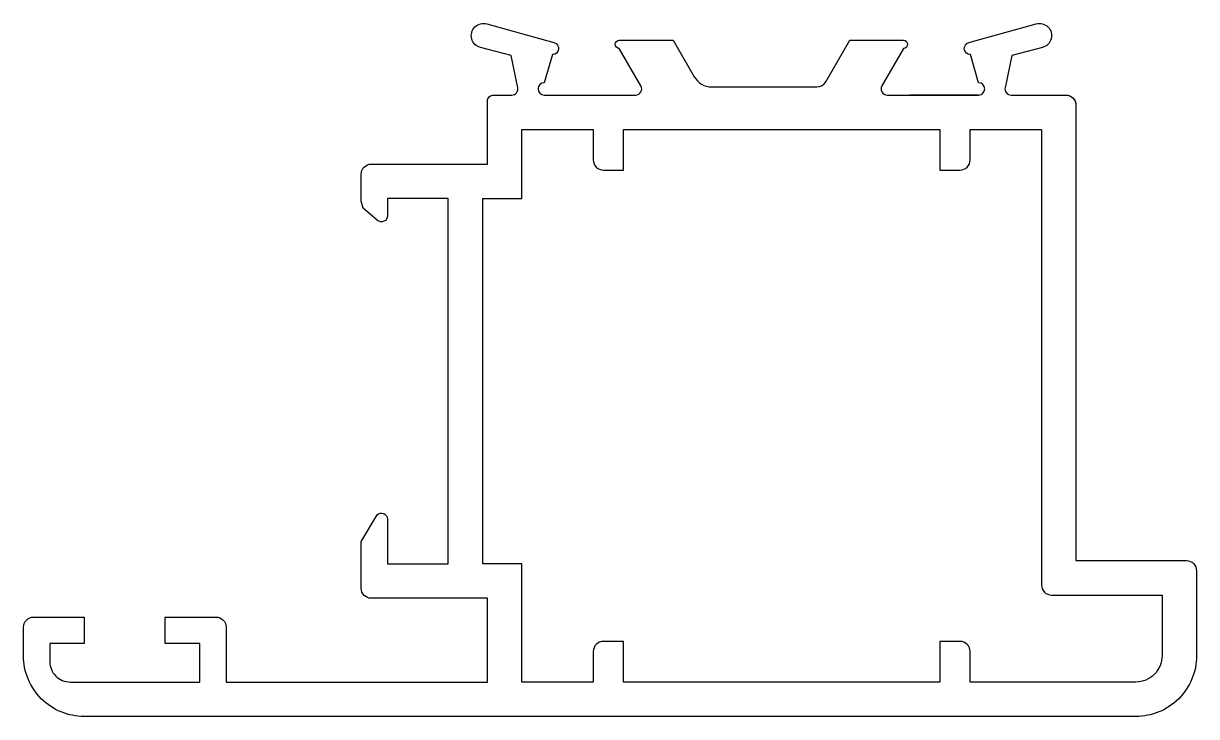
# Model space of a CAD drawing. Extents: x 359.3 to 417.2, y 207.9 to 242.1.
import ezdxf

# ---------------------------------------------------------------- set-up
doc = ezdxf.new("R2010")
doc.units = 0
doc.layers.add('ERCAN', color=220, linetype='CONTINUOUS')

msp = doc.modelspace()

# ---------------------------------------------------------------- linework, layer by layer
at = {"layer": 'ERCAN', "color": 7}
for points in [[(410.731, 238.541, -0.414214), (411.231, 238.041), (411.231, 215.585), (416.682, 215.585, -0.414214), (417.182, 215.085), (417.182, 210.898, -0.414214), (414.182, 207.898), (362.299, 207.898, -0.414214), (359.299, 210.898), (359.299, 212.298, -0.414214), (359.799, 212.798), (362.299, 212.798), (362.299, 211.498), (360.599, 211.498), (360.599, 210.598, 0.414214), (361.599, 209.598), (367.999, 209.598), (367.999, 211.498), (366.299, 211.498), (366.299, 212.798), (368.799, 212.798, -0.414214), (369.299, 212.298), (369.299, 209.598), (382.196, 209.598), (382.196, 213.725), (376.463, 213.725, -0.414214), (375.963, 214.225), (375.963, 216.452, -0.19382), (376.047, 216.66), (376.747, 217.839, -0.675294), (377.263, 217.631), (377.263, 215.425), (380.263, 215.425), (380.263, 233.435), (377.263, 233.435), (377.263, 232.587, -0.640503), (376.768, 232.359), (376.068, 232.958, -0.112374), (375.963, 233.436), (375.963, 234.635, -0.414214), (376.463, 235.135), (382.196, 235.135), (382.196, 238.241, -0.414214), (382.496, 238.541), (383.396, 238.541, 0.475398), (383.69, 238.902), (383.361, 240.488), (381.85, 240.885, -1.019099), (382.163, 242.043), (385.477, 241.122, -0.888706), (385.402, 240.531), (384.996, 239.141, 1), (384.996, 238.541), (389.509, 238.541, 0.57735), (389.769, 238.991), (388.701, 240.841, -1), (388.701, 241.241), (391.357, 241.241), (392.396, 239.441, 0.267949), (393.262, 238.941), (398.453, 238.941, 0.267949), (398.886, 239.191), (400.07, 241.241), (402.726, 241.241, -1), (402.726, 240.841), (401.658, 238.991, 0.57735), (401.917, 238.541), (406.431, 238.541), (403.031, 238.541), (406.431, 238.541, 1), (406.431, 239.141), (406.025, 240.531, -0.888706), (405.949, 241.122), (409.264, 242.043, -1.019099), (409.576, 240.885), (408.066, 240.488), (407.737, 238.902, 0.475398), (408.031, 238.541)], [(415.482, 210.898, -0.414214), (414.182, 209.598), (406.013, 209.598), (406.013, 211.098, 0.414214), (405.513, 211.598), (404.513, 211.598), (404.513, 209.598), (388.913, 209.598), (388.913, 211.598), (387.913, 211.598, 0.414214), (387.413, 211.098), (387.413, 209.598), (383.896, 209.598), (383.896, 215.425), (381.963, 215.425), (381.963, 233.435), (383.896, 233.435), (383.896, 236.841), (387.413, 236.841), (387.413, 235.341, 0.414214), (387.913, 234.841), (388.913, 234.841), (388.913, 236.841), (404.513, 236.841), (404.513, 234.841), (405.513, 234.841, 0.414214), (406.013, 235.341), (406.013, 236.841), (409.531, 236.841), (409.531, 236.841), (409.531, 214.385, 0.414214), (410.031, 213.885), (415.482, 213.885)]]:
    msp.add_lwpolyline(points, format="xyb", close=True, dxfattribs=at)

doc.saveas('drawing.dxf')
